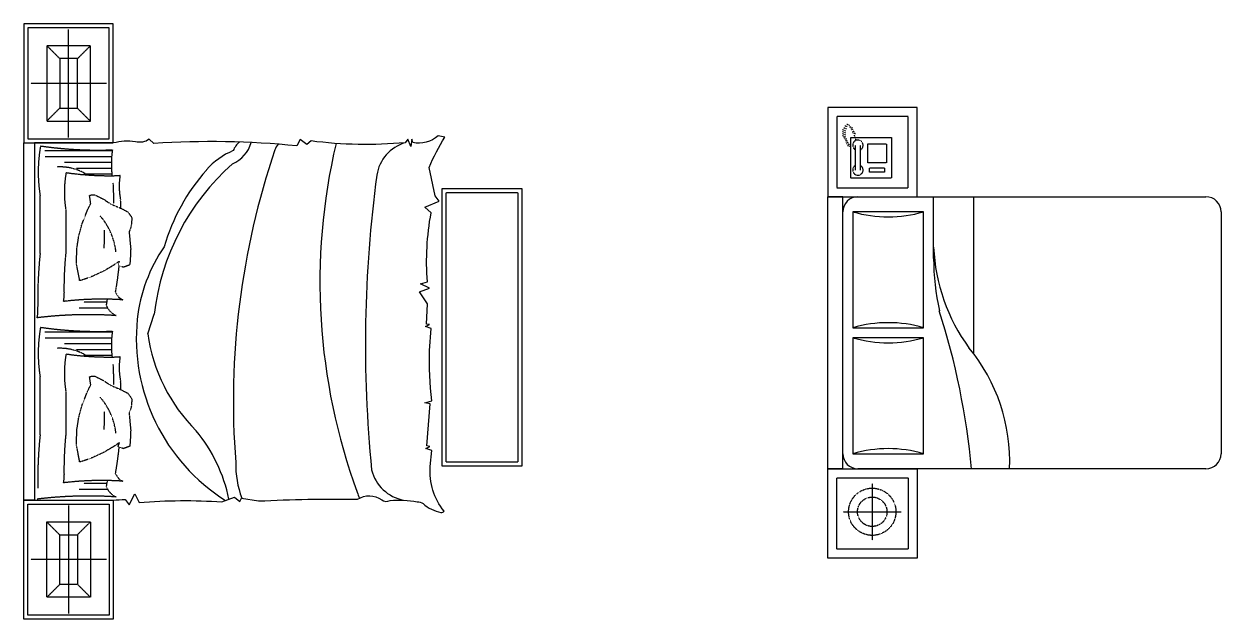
# Model space of a CAD drawing. Extents: x -15080 to 60298, y -30155 to 15485.
# Drawn here: x 16421 to 22451, y -14470 to -11470 of the extents above; entities that cross this region are included whole.
import ezdxf

# ---------------------------------------------------------------- set-up
doc = ezdxf.new("R2010")
doc.units = 0
doc.linetypes.add('HIDDEN2', pattern=[0.1875, 0.125, -0.0625])
doc.layers.get('0').update_dxf_attribs({"linetype": 'CONTINUOUS'})

# ---------------------------------------------------------------- blocks, each defined once
blk = doc.blocks.new('YQ_BED_05')
at = {"color": 58, "linetype": 'HIDDEN2'}
for p, q in [((225, 927.2), (225, 1472.8)), ((180, 1325), (115, 1390)), ((270, 1325), (335, 1390)), ((415, 1200), (35, 1200)), ((180, 1075), (115, 1010)), ((270, 1075), (335, 1010)), ((81.4, 342.9), (81.4, 635.4)), ((81.4, -571.2), (81.4, -278.7)), ((225, -927.2), (225, -1472.8)), ((180, -1075), (115, -1010)), ((270, -1075), (335, -1010)), ((415, -1200), (35, -1200)), ((180, -1325), (115, -1390)), ((270, -1325), (335, -1390))]:
    blk.add_line(p, q, dxfattribs=at)
at = {"linetype": 'CONTINUOUS'}
blk.add_line((0, -900), (0, 900), dxfattribs=at)
at = {"color": 57, "ltscale": 1000}
for p, q in [((53.8, 900), (53.8, -900)), ((53.8, -900), (0, -900))]:
    blk.add_line(p, q, dxfattribs=at)
at = {"linetype": 'CONTINUOUS'}
for points in [[(0, 900), (450, 900), (450, 1500), (0, 1500)], [(2507.2, -729.5), (2107.2, -729.5), (2107.2, 670.5), (2507.2, 670.5)], [(0, -900), (450, -900), (450, -1500), (0, -1500)]]:
    blk.add_lwpolyline(points, close=True, dxfattribs=at)
at = {"color": 57, "ltscale": 1000}
for points in [[(20, 920), (430, 920), (430, 1480), (20, 1480)], [(20, -920), (430, -920), (430, -1480), (20, -1480)]]:
    blk.add_lwpolyline(points, close=True, dxfattribs=at)
at = {"color": 58, "linetype": 'HIDDEN2'}
for points in [[(335, 1010), (335, 1390), (115, 1390), (115, 1010)], [(270, 1075), (270, 1325), (180, 1325), (180, 1075)], [(281, 205.7), (263.9, 295.1), (267.2, 372.8), (275.6, 427.2), (292.2, 490.6), (320.2, 561.4), (336.7, 593.8), (330.2, 636.7), (354.6, 639.5), (401.4, 616.6), (436.1, 592.8), (489.4, 570.3), (521.8, 553.7), (543.2, 525.3), (542, 492.4), (536, 467.7), (530.4, 453.9), (530.8, 439.8), (537.7, 365.7), (535, 303.8), (532.6, 285.1), (500.9, 273), (474, 283.8), (482.1, 304.6), (451.5, 283.3), (402.6, 254.5), (344.5, 227.5), (306, 213.3)], [(2487.2, -709.5), (2127.2, -709.5), (2127.2, 650.5), (2487.2, 650.5)], [(281, -708.4), (263.9, -619), (267.2, -541.3), (275.6, -486.9), (292.2, -423.5), (320.2, -352.7), (336.7, -320.3), (330.2, -277.4), (354.6, -274.6), (401.4, -297.5), (436.1, -321.3), (489.4, -343.8), (521.8, -360.4), (543.2, -388.8), (542, -421.7), (536, -446.4), (530.4, -460.2), (530.8, -474.3), (537.7, -548.4), (535, -610.3), (532.6, -629), (500.9, -641.1), (474, -630.3), (482.1, -609.5), (451.5, -630.8), (402.6, -659.6), (344.5, -686.6), (306, -700.8)], [(335, -1010), (335, -1390), (115, -1390), (115, -1010)], [(270, -1075), (270, -1325), (180, -1325), (180, -1075)]]:
    blk.add_lwpolyline(points, close=True, dxfattribs=at)
at = {"linetype": 'CONTINUOUS'}
blk.add_lwpolyline([(53.8, -900), (450, -900.5, 0.004458), (509.5, -896.5), (530.6, -924.6), (558.5, -868.7), (580.2, -912.1, -0.038349), (997.1, -909.6), (1061, -884.9), (1088, -907.1), (1095.4, -889.9), (1181.4, -904.6, -0.015548), (1680.2, -895.8, -0.305552), (1802, -899.1, 0.27124), (1843.9, -902.9, -0.077882), (1980.7, -909.1, -0.214794), (2010.1, -917.9, 0.129431), (2100.7, -962.6, 0.307089), (2116.5, -956.1, -0.191223), (2046.3, -731.6), (2053.8, -650.2), (2023.7, -640.2), (2043.8, -630.2), (2028.7, -626.8), (2045.4, -414.6), (2018.7, -409.6), (2053.8, -399.6, -0.023703), (2042, -145.8), (2052, -36), (2022, -26), (2042, -15.9), (2027, -12.6), (2032.6, 88.7), (1993.1, 149.9), (2043.1, 168.4), (1997, 189.5), (2032.1, 199.5, -0.063948), (2050.8, 547.3), (2019.2, 576.6), (2091.5, 605.9), (2071, 634), (2040.3, 777, -0.034617), (2119.5, 929.7), (2086.2, 936.3, -0.23864), (1958.7, 901.8), (1953.4, 918.5), (1949.3, 881.7), (1933.4, 918.5), (1920, 901.2, -0.054968), (1446.2, 910), (1424.1, 892.7), (1392.1, 917.4), (1374.9, 885.4, 0.04037), (654.7, 897.9), (630.9, 918.9, -0.23279), (561.6, 906.5, 0.094906), (450, 900), (53.8, 900)], format="xyb", dxfattribs=at)
at = {"color": 58, "linetype": 'HIDDEN2'}
for points in [[(444.9, 860.1), (106, 860.1)], [(441.7, 830.7), (106, 830.7)], [(440.3, 801.4), (203.9, 801.4)], [(440.7, 772), (263.8, 772)], [(443, 742.7), (301.5, 742.7)], [(421.9, 67.5), (277.8, 67.5)], [(418.3, 96.8), (300.9, 96.8)], [(444.9, -54), (106, -54)], [(441.7, -83.4), (106, -83.4)], [(440.3, -112.7), (203.9, -112.7)], [(440.7, -142.1), (263.8, -142.1)], [(443, -171.4), (301.5, -171.4)], [(418.3, -817.3), (300.9, -817.3)], [(421.9, -846.6), (277.8, -846.6)]]:
    blk.add_lwpolyline(points, dxfattribs=at)
at = {"color": 57, "ltscale": 1000}
for points in [[(1280, 893.7, 0.075112), (1263.9, 865.3, 0.101346), (1066.7, -710.6, 0.099542), (1097.7, -890.3)], [(1572.1, 897.5, 0.146892), (1679.2, -860.5, 0.095115), (1690.6, -890)], [(1920, 901.2, 0.292629), (1777.4, 737.7, 0.057763), (1750.9, -748.4, 0.290015), (1912.6, -900.7)]]:
    blk.add_lwpolyline(points, format="xyb", dxfattribs=at)
at = {"color": 58, "linetype": 'HIDDEN2'}
for points in [[(488.7, 570.6, 0.005381), (486.9, 611.1, -0.08902), (483.9, 735.9, -0.045344), (212.2, 750.7, 0.083535), (210.6, 563.4), (210.6, 344, 0.029397), (201.8, 142.2, -0.075831), (199.5, 100.8)], [(199.6, 101, -0.046504), (498.2, 109.1), (498.2, 109.1, -0.198064), (461.2, 147.4, 0.019451), (479.9, 281.4, 0.019451)], [(488.7, -343.5, 0.005381), (486.9, -303, -0.08902), (483.9, -178.2, -0.045344), (212.2, -163.4, 0.083535), (210.6, -350.7), (210.6, -570.1, 0.029397), (201.8, -771.9, -0.075831), (199.5, -813.3)], [(199.6, -813.1, -0.046504), (498.2, -805), (498.2, -805, -0.198064), (461.2, -766.7, 0.019451), (479.9, -632.7, 0.019451)]]:
    blk.add_lwpolyline(points, format="xyb", dxfattribs=at)
at = {"color": 57, "ltscale": 1000}
blk.add_lwpolyline([(624.3, -61.7), (656.3, 37.6)], dxfattribs=at)
at = {"color": 58, "linetype": 'HIDDEN2'}
for centre, radius, start, end in [((824.5, 753.8), 752.6, 169.95284, 189.05326), ((373, 2868.2), 2004.1, 261.69554, 272.08057), ((911.4, 793.5), 471.2, 171.21888, 187.12887), ((181.7, 523.2), 256, 57.43025, 93.37067), ((-2056.7, 562), 2510.2, 0.75401, 3.12782), ((125.5, 311.4), 340.4, 6.61362, 40.58697), ((-367.1, 435.1), 773.4, 355.11994, 1.84339), ((2362.1, 108.3), 2292.8, 174.12675, 180.86204), ((-112.7, 55.9), 183.1, 348.24551, 5.5916), ((-1868.9, 491.1), 2320.9, 349.81468, 350.60792), ((502, 115), 93.1, 201.65684, 246.46975), ((324, -2111.5), 2145.8, 86.23716, 96.88735), ((824.5, -160.3), 752.6, 169.95284, 189.05326), ((373, 1954.1), 2004.1, 261.69554, 272.08057), ((911.4, -120.6), 471.2, 171.21888, 187.12887), ((181.7, -390.9), 256, 57.43025, 93.37067), ((-2056.7, -352.1), 2510.2, 0.75401, 3.12782), ((125.5, -602.7), 340.4, 6.61362, 40.58697), ((-367.1, -479), 773.4, 355.11994, 1.84339), ((2362.1, -805.8), 2292.8, 174.12675, 180.86204), ((-1868.9, -423), 2320.9, 349.81468, 350.60792), ((502, -799.1), 93.1, 201.65684, 246.46975), ((324, -3025.6), 2145.8, 86.23716, 96.88735)]:
    blk.add_arc(centre, radius, start, end, dxfattribs=at)
at = {"color": 57, "ltscale": 1000}
for centre, radius, start, end in [((1187.2, 537), 350.6, 112.38257, 139.71617), ((983.6, 948.4), 167.7, 293.55865, 343.94436), ((1156.8, 818.7), 111.5, 129.75618, 157.59451), ((1839.5, -97.4), 1190.9, 131.48637, 173.49266), ((1660.1, 103.7), 991.8, 138.28793, 164.02571), ((1356.9, -73.5), 790.9, 145.30082, 173.75574), ((1532.3, -85.4), 966.6, 174.18556, 237.68797), ((1465.3, 51.8), 848.6, 187.68682, 225.26147), ((253.2, -1056.1), 795.7, 11.61721, 39.40847)]:
    blk.add_arc(centre, radius, start, end, dxfattribs=at)
blk = doc.blocks.new('YQ_BED_06')
at = {"color": 58, "linetype": 'HIDDEN2'}
for p, q in [((94.1, 1028), (79.1, 1033)), ((99.1, 1038), (84.1, 1043)), ((110.9, 1045.2), (95.9, 1050.2)), ((124.1, 1033), (109.1, 1038)), ((129.1, 1023), (114.1, 1028)), ((89.1, 1018), (74.1, 1023)), ((89.1, 1008), (74.1, 1013)), ((89.1, 998), (74.1, 1003)), ((89.1, 988), (74.1, 993)), ((94.1, 978), (79.1, 983)), ((99.1, 968), (84.1, 973)), ((116.6, 983.6), (321.6, 983.6)), ((116.6, 778.6), (116.6, 983.6)), ((134.1, 1013), (119.1, 1018)), ((139.1, 1003), (124.1, 1008)), ((143.2, 969.6), (134.1, 998)), ((321.6, 983.6), (321.6, 778.6)), ((104.1, 958), (89.1, 963)), ((109.1, 948), (94.1, 953)), ((114.1, 938), (99.1, 943)), ((139.5, 820.1), (139.5, 945.1)), ((164.5, 820.1), (164.5, 945.1)), ((201.4, 857.3), (201.4, 952.3)), ((201.4, 952.3), (296.4, 952.3)), ((296.4, 952.3), (296.4, 857.3)), ((296.4, 857.3), (201.4, 857.3)), ((210.1, 830.9), (285.3, 830.9)), ((210.1, 808.7), (210.1, 830.9)), ((285.3, 808.7), (210.1, 808.7)), ((285.3, 830.9), (285.3, 808.7)), ((321.6, 778.6), (116.6, 778.6)), ((224.2, -759.7), (224.2, -1045)), ((78.2, -902.4), (370.1, -902.4))]:
    blk.add_line(p, q, dxfattribs=at)
at = {"linetype": 'BYBLOCK'}
for p, q in [((0, -685.8), (0, 685.8)), ((76.2, 685.8), (0, 685.8)), ((152.4, 685.8), (1905, 685.8)), ((1981.2, 609.6), (1981.2, -609.6)), ((76.2, -685.8), (0, -685.8)), ((1905, -685.8), (152.4, -685.8))]:
    blk.add_line(p, q, dxfattribs=at)
at = {"color": 57, "ltscale": 1000}
for p, q in [((76.2, -685.8), (76.2, 685.8)), ((533.4, 374.9), (533.4, 685.8)), ((736.6, -101.6), (736.6, 685.8)), ((127, 609.6), (127, 25.4)), ((482.6, 609.6), (127, 609.6)), ((482.6, 25.4), (482.6, 609.6)), ((127, 25.4), (482.6, 25.4)), ((482.6, -25.4), (127, -25.4)), ((127, -25.4), (127, -609.6)), ((482.6, -609.6), (482.6, -25.4)), ((127, -609.6), (482.6, -609.6))]:
    blk.add_line(p, q, dxfattribs=at)
blk.add_lwpolyline([(0, 1135.8), (0, 685.8), (450, 685.8), (450, 1135.8)], close=True)
at = {"color": 58, "linetype": 'HIDDEN2'}
for points in [[(45, 1090.8), (45, 730.8), (405, 730.8), (405, 1090.8)], [(405, -730.8), (405, -1090.8), (45, -1090.8), (45, -730.8)]]:
    blk.add_lwpolyline(points, close=True, dxfattribs=at)
at = {"linetype": 'BYBLOCK'}
blk.add_lwpolyline([(450, -685.8), (450, -1135.8), (0, -1135.8), (0, -685.8)], close=True, dxfattribs=at)
at = {"color": 58, "linetype": 'HIDDEN2'}
for radius in [119.1, 74.1]:
    blk.add_circle((224.2, -902.4), radius, dxfattribs=at)
for centre, start, end in [((152, 945.1), 298.49146, 241.50854), ((152, 820.1), 118.49146, 61.50854)]:
    blk.add_arc(centre, 26.2, start, end, dxfattribs=at)
at = {"color": 57, "ltscale": 1000}
for centre, radius, start, end in [((152.4, 609.6), 76.2, 90, 180), ((304.8, 1219.2), 635, 253.73979, 286.26021), ((1466.2, 473.2), 933.8, 182.53978, 216.04031), ((1752.7, 374.5), 1219.3, 179.98136, 192.46674), ((-3052.9, -1040.1), 3793.9, 5.35716, 17.66655), ((304.8, -584.2), 635, 73.73979, 106.26021), ((304.8, 584.2), 635, 253.73979, 286.26021), ((19, -647.7), 897.6, 357.56726, 39.54608), ((304.8, -1219.2), 635, 73.73979, 106.26021), ((152.4, -609.6), 76.2, 180, 270)]:
    blk.add_arc(centre, radius, start, end, dxfattribs=at)
at = {"linetype": 'BYBLOCK'}
for centre, start, end in [((1905, 609.6), 0, 90), ((1905, -609.6), 270, 0)]:
    blk.add_arc(centre, 76.2, start, end, dxfattribs=at)

msp = doc.modelspace()

# ---------------------------------------------------------------- block references
for name, p in [('YQ_BED_05', (16421.3, -12969.7)), ('YQ_BED_06', (20470.1, -13026.4))]:
    msp.add_blockref(name, p)

doc.saveas('drawing.dxf')
